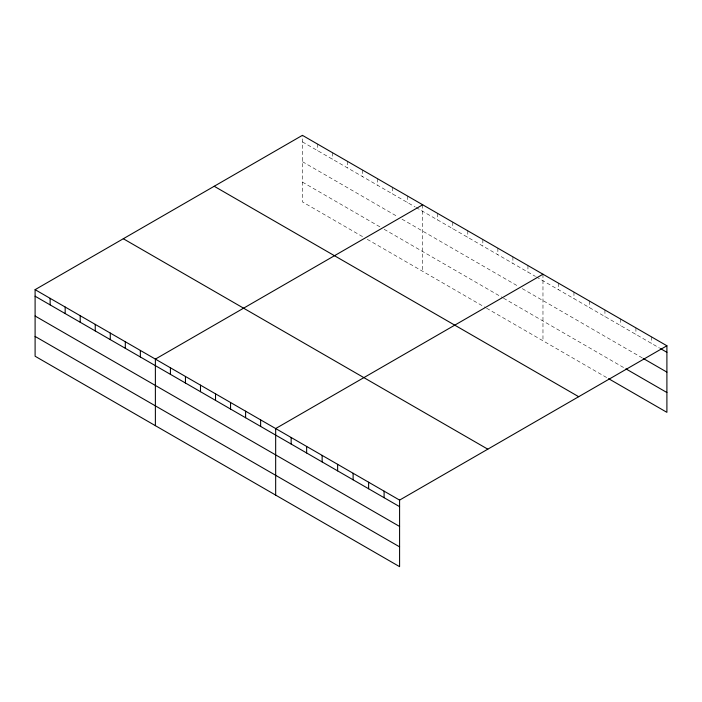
<?xml version="1.0" encoding="UTF-8"?>
<svg xmlns="http://www.w3.org/2000/svg" width="702" height="702" viewBox="0 0 702 702"><rect width="100%" height="100%" fill="white"/><g stroke="black" fill="none" stroke-linecap="round" stroke-linejoin="round"><path stroke-width="0.53" stroke-dasharray="3.51 2.63" d="M362.548 236.618L302.413 201.895L302.413 135.337M302.413 141.874L415.172 206.976M416.11 207.52L535.459 276.421M536.398 276.965L659.608 348.104M302.413 161.679L397.323 216.479M402.018 219.191L518.541 286.469M522.297 288.636L642.295 357.915M302.413 182.09L380.405 227.123M384.161 229.291L502.571 297.648M503.509 298.192L624.982 368.331M367.251 239.329L485.652 307.687M486.591 308.231L607.669 378.141M651.412 336.828L651.412 343.366M635.915 327.887L635.915 334.424M620.428 318.945L620.428 325.482M604.94 309.994L604.94 316.541M589.443 301.053L589.443 307.59M573.955 292.111L573.955 298.648M558.467 283.169L558.467 289.707M542.971 274.228L542.971 340.786M527.939 265.54L527.939 272.086M512.899 256.862L512.899 263.399M497.867 248.183L497.867 254.721M482.836 239.505L482.836 246.042M467.795 230.818L467.795 237.364M452.764 222.139L452.764 228.677M437.723 213.461L437.723 219.998M422.692 204.782L422.692 271.341M407.66 196.104L407.66 202.641M392.62 187.416L392.62 193.963M377.588 178.738L377.588 185.275M362.548 170.059L362.548 176.597M347.516 161.381L347.516 167.918M332.476 152.694L332.476 159.24M317.444 144.015L317.444 150.553"/><path stroke-width="1.05" d="M399.587 526.447L399.587 500.105L35.1 289.663L35.1 356.23L399.587 566.663L399.587 526.447L35.1 316.014M608.581 378.668L666.9 412.337L666.9 345.77L302.413 135.337L35.1 289.663M422.692 204.782L155.379 359.108L155.379 425.675M542.971 274.228L275.667 428.553L275.667 495.112M399.587 500.105L666.9 345.77M660.521 348.631L666.9 352.307M643.207 358.441L666.9 372.121M625.894 368.848L666.9 392.523M214.198 186.267L578.685 396.7M123.315 238.741L487.802 449.175M35.1 296.209L399.587 506.642M35.1 336.416L399.587 546.858M384.099 491.163L384.099 497.7M368.611 482.213L368.611 488.759M353.115 473.271L353.115 479.808M337.627 464.329L337.627 470.866M322.139 455.387L322.139 461.925M306.642 446.446L306.642 452.983M291.154 437.495L291.154 444.033M260.626 419.875L260.626 426.412M245.595 411.197L245.595 417.734M230.554 402.509L230.554 409.055M215.523 393.831L215.523 400.368M200.491 385.152L200.491 391.69M185.451 376.474L185.451 383.011M170.419 367.787L170.419 374.333M140.347 350.43L140.347 356.967M125.307 341.751L125.307 348.289M110.275 333.073L110.275 339.61M95.244 324.385L95.244 330.932M80.204 315.707L80.204 322.244M65.172 307.028L65.172 313.566M50.132 298.35L50.132 304.887"/></g></svg>
